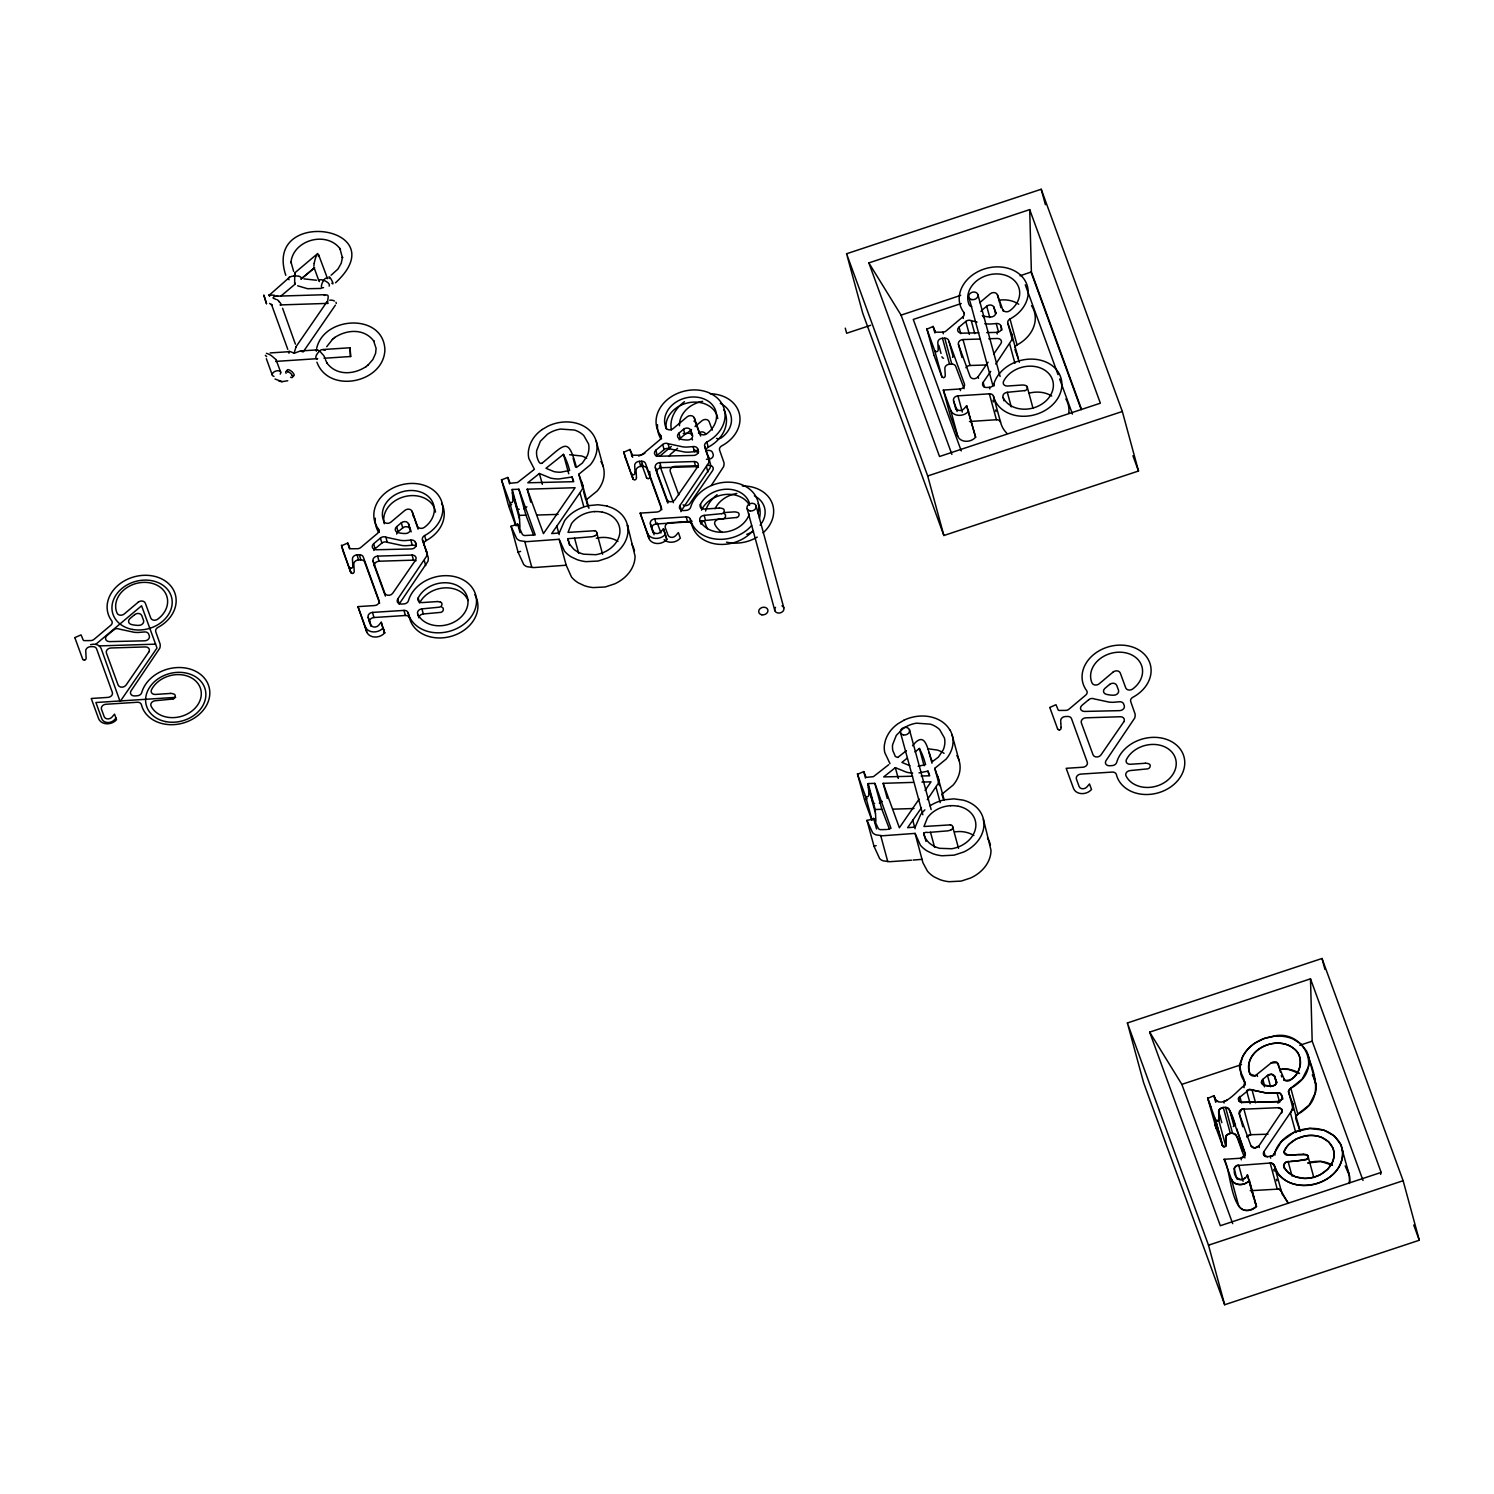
<?xml version="1.0" encoding="UTF-8"?>
<svg xmlns="http://www.w3.org/2000/svg" width="1494" height="1494" viewBox="0 0 1494 1494"><rect width="100%" height="100%" fill="white"/><g stroke="black" fill="none" stroke-linecap="round" stroke-linejoin="round"><path stroke-width="1.5" d="M313.871 266.156L314.151 263.579M318.577 255.007L318.465 256.445M295.289 274.112L294.71 272.879L294.673 284.009M1207.731 1098.407L1213.912 1095.662L1214.958 1098.09A34.549 27.732 -15.2 0 1 1215.668 1100.032C1224.408 1108.212 1238.377 1089.331 1243.68 1086.063C1247.602 1078.649 1235.613 1070.19 1240.86 1061.412C1245.044 1048.004 1258.004 1038.704 1271.599 1036.631C1299.985 1027.984 1322.302 1063.616 1298.809 1082.608A34.96 28.069 -15.2 0 1 1290.797 1088.211L1288.5 1091.442L1293.356 1109.893M1308.837 1058.518C1315.056 1074.205 1321.462 1096.185 1305.868 1108.548A34.96 28.069 -15.2 0 1 1297.838 1114.15L1295.541 1117.381M1349.568 1182.632L1349.343 1175.386L1340.809 1144.609L1334.31 1135.944L1324.132 1130.248L1309.64 1128.381L1294.308 1132.172L1281.366 1141.491L1273.019 1155.553L1267.584 1156.748L1263.849 1155.217L1263.943 1151.613L1292.403 1109.687L1292.87 1104.215L1288.668 1092.6A4.445 3.567 -15.2 0 1 1290.797 1088.211L1302.208 1079.06L1308.445 1066.735A34.96 28.069 -15.2 0 0 1306.372 1050.805L1300.957 1043.97L1293.132 1039.04A34.96 28.069 -15.2 0 0 1274.177 1036.294L1263.905 1038.61L1254.586 1043.316A34.96 28.069 -15.2 0 0 1242.392 1057.192L1240.076 1065.764L1240.879 1074.223A34.96 28.069 -15.2 0 0 1244.521 1081.525L1245.417 1084.775M295.177 283.132L295.009 284.14M1349.325 1183.491L1349.736 1180.223A34.96 28.069 -15.2 0 0 1347.849 1170.53L1346.654 1168.196M314.188 263.28L315.01 259.751A15.519 4.351 -82 0 1 316.112 256.445L317.027 254.466M294.243 352.789L296.073 346.72M1224.744 1146.794L1224.37 1146.869A1.942 1.569 -15.2 0 1 1223.549 1146.664L1222.858 1146.29A8.759 7.022 -15.2 0 0 1223.53 1146.682L1225.734 1146.029L1218.693 1120.089L1218.899 1110.21C1229.282 1100.256 1233.073 1118.315 1235.519 1125.43M1225.117 1146.57A1.867 1.494 -15.2 0 0 1225.752 1146.029L1225.939 1136.15C1236.322 1126.196 1240.113 1144.255 1242.56 1151.37M1380.568 1174.415L1381.166 1172.416L1310.499 978.831L1149.652 1032.13L1220.318 1225.715L1381.166 1172.416M316.691 348.233C324.067 315.72 383.51 312.974 384.892 349.764C383.921 382.95 328.68 394.36 316.933 362.164M1268.014 1134.189L1250.851 1134.712L1243.811 1108.772A4.445 3.567 -15.2 0 0 1239.273 1113.796L1250.945 1145.767L1254.586 1148.008L1258.9 1145.898L1282.3 1111.05L1281.815 1109.332L1278.248 1107.708L1241.738 1109.258L1239.273 1113.796L1242.803 1126.775M349.988 347.728L350.567 356.562L350.138 347.766L323.096 349.521L325.169 350.306M1270.684 1158.167L1270.236 1156.543A4.445 3.567 -15.2 0 0 1274.606 1153.387C1282.655 1126.289 1327.158 1118.091 1340.809 1144.609A34.96 28.069 -15.2 0 1 1342.695 1154.283C1341.761 1172.846 1322.657 1185.302 1305.289 1185.489C1296.325 1185.694 1286.988 1182.893 1280.526 1176.469C1275.017 1173.481 1276.828 1163.583 1270.161 1163.042L1236.696 1165.6L1234.249 1168.42L1236.696 1178.729M1264.615 1085.839L1262.841 1079.359A4.445 3.567 -15.2 0 0 1264.036 1085.204A26.313 21.121 -15.2 0 0 1271.749 1086.194A4.445 3.567 -15.2 0 0 1276.418 1081.152L1275.577 1084.569L1271.749 1086.194L1264.036 1085.204L1261.478 1082.72L1262.841 1079.359L1267.51 1075.437L1271.637 1074.261L1274.643 1076.427L1276.866 1082.776M326.7 346.701L332.788 339.026M512.535 501.947L512.573 501.872A4.631 3.716 -15.2 0 0 512.872 500.21L512.461 492.796M519.576 527.886L519.632 527.812A4.631 3.716 -15.2 0 0 519.912 526.131L519.52 518.96M875.521 821.999L875.559 821.924A4.631 3.716 -15.2 0 0 875.857 820.262L875.727 817.218M295.719 347.168L327.167 301.489M303.319 351.706L335.384 305.168M120.547 700.929L157.001 648.022L141.575 605.78L95.709 644.362M422.485 539.95L428.218 557.337A13.11 10.533 -15.2 0 1 427.863 561.445L399.159 604.062L397.777 598.945L426.481 556.347A13.11 10.533 -15.2 0 0 426.836 552.238L422.485 539.95A4.445 3.567 -15.2 0 1 424.632 535.562A34.96 28.069 -15.2 0 0 438.62 495.578A34.96 28.069 -15.2 0 0 391.503 488.762A34.96 28.069 -15.2 0 0 378.355 528.876A4.445 3.567 -15.2 0 1 377.496 533.395L360.764 547.495A4.445 3.567 -15.2 0 1 357.514 548.709L350.716 548.765A1.98 1.587 -15.2 0 1 350.082 548.391L349.503 547.364A34.549 27.732 -15.2 0 0 348.774 545.441L347.747 543.013L341.566 545.758M680.872 511.658A4.445 3.567 -15.2 0 1 681.395 510.537L679.994 505.439L708.698 462.823A13.11 10.533 -15.2 0 0 709.052 458.714L704.72 446.426A4.445 3.567 -15.2 0 1 706.867 442.037A34.96 28.069 -15.2 0 0 720.855 402.073A34.96 28.069 -15.2 0 0 673.719 395.256A34.96 28.069 -15.2 0 0 660.591 435.352A4.445 3.567 -15.2 0 1 659.732 439.89L642.98 453.971A4.445 3.567 -15.2 0 1 639.731 455.203L632.952 455.24A1.98 1.587 -15.2 0 1 632.317 454.886L631.738 453.859A34.549 27.732 -15.2 0 0 631.01 451.916L629.964 449.489L623.801 452.234M681.395 510.537L710.098 467.921A13.11 10.533 -15.2 0 0 710.453 463.831L706.102 451.524A4.445 3.567 -15.2 0 1 708.249 447.154A34.96 28.069 -15.2 0 0 723.824 409.729M711.312 485.438L723.6 466.651A13.11 10.533 -15.2 0 0 723.955 462.542L719.622 450.254A4.445 3.567 -15.2 0 1 721.77 445.866A34.96 28.069 -15.2 0 0 739.455 414.174A34.96 28.069 -15.2 0 0 710.173 393.744M978.551 378.299L978.103 376.675L988.076 362.202M993.753 353.966L1000.887 343.62A4.445 3.567 -15.2 0 0 997.45 338.484L988.785 338.746M984.471 387.245L983.145 382.389L990.727 371.39M995.77 364.05L1011.849 339.773A13.11 10.533 -15.2 0 0 1012.204 335.664L1007.871 323.376A4.445 3.567 -15.2 0 1 1010 318.988A34.96 28.069 -15.2 0 0 1024.006 279.023A34.96 28.069 -15.2 0 0 976.871 272.207A34.96 28.069 -15.2 0 0 963.742 312.302A4.445 3.567 -15.2 0 1 962.883 316.84L963.313 318.446M919.146 799.047L899.369 827.751L883.159 783.323L912.946 782.389M925.066 790.457L931.023 781.829L921.947 782.109M607.236 506.018L598.03 504.748L588.916 505.607A35.258 28.293 -15.2 0 0 576.908 510.033A34.642 27.807 -15.2 0 0 564.639 520.64L559.242 533.003L551.697 533.563L582.343 489.21A13.11 10.533 -15.2 0 0 582.697 485.12L581.838 482.338A64.821 52.047 -15.2 0 1 580.438 478.846M927.288 799.682L938.288 783.342A13.11 10.533 -15.2 0 0 938.643 779.233L937.784 776.45A64.821 52.047 -15.2 0 1 936.383 772.958L934.758 768.346L946.132 759.101A34.922 28.031 -15.2 0 0 949.792 729.651M921.462 807.843L907.624 827.676L915.168 827.116L920.584 814.753A34.642 27.807 -15.2 0 1 924.917 809.841M115.99 718.035L114.59 719.641A7.377 5.92 -15.2 0 1 107.475 722.517A7.377 5.92 -15.2 0 1 101.835 718.838L95.896 702.516L175.657 697.362M352.845 565.759L352.435 559.073A4.445 3.567 -15.2 0 1 357.122 554.853L359.4 554.778A4.445 3.567 -15.2 0 1 363.21 556.795L379.065 600.625A4.445 3.567 -15.2 0 1 374.695 605.537L357.944 606.62L366.684 631.831A10.346 8.31 -15.2 0 0 374.583 637.023A10.346 8.31 -15.2 0 0 384.593 632.97L381.25 622.251L378.58 625.37A4.445 3.567 -15.2 0 1 370.904 624.865L368.178 617.433A4.445 3.567 -15.2 0 1 372.529 612.409L403.996 610.392A4.445 3.567 -15.2 0 1 408.142 612.895A34.96 28.069 -15.2 0 0 460.806 626.341A34.96 28.069 -15.2 0 0 461.926 579.205A34.96 28.069 -15.2 0 0 408.441 600.719A4.445 3.567 -15.2 0 1 404.071 603.893L401.419 604.08A4.445 3.567 -15.2 0 1 397.777 598.945M357.944 606.62L365.283 626.733A10.346 8.31 -15.2 0 0 373.201 631.925A10.346 8.31 -15.2 0 0 383.192 627.872L383.267 627.779M635.081 472.235L634.67 465.549A4.445 3.567 -15.2 0 1 639.357 461.329L641.617 461.254A4.445 3.567 -15.2 0 1 645.445 463.271L661.3 507.12A4.445 3.567 -15.2 0 1 656.912 512.031L640.179 513.114L648.9 538.326A10.346 8.31 -15.2 0 0 656.818 543.499A10.346 8.31 -15.2 0 0 666.81 539.465L663.485 528.745L660.796 531.845A4.445 3.567 -15.2 0 1 653.139 531.36L650.413 523.908A4.445 3.567 -15.2 0 1 654.764 518.904L686.232 516.868A4.445 3.567 -15.2 0 1 690.377 519.389A34.96 28.069 -15.2 0 0 716.373 539.129A34.96 28.069 -15.2 0 0 751.613 525.533M665.428 534.348L665.502 534.273A10.346 8.31 -15.2 0 1 655.436 538.4A10.346 8.31 -15.2 0 1 647.518 533.209L640.179 513.114M666.81 539.465L663.485 528.745M935.057 351.09A4.986 3.996 -15.2 0 0 936.458 351.818L936.794 351.669A1.867 1.513 -15.2 0 0 937.896 350.866A4.631 3.716 -15.2 0 0 938.176 349.185L937.821 342.5A4.445 3.567 -15.2 0 1 942.49 338.279L944.768 338.204A4.445 3.567 -15.2 0 1 948.578 340.221L964.452 384.051A4.445 3.567 -15.2 0 1 960.063 388.982L943.33 390.065L950.371 415.986L957.71 436.099A10.346 8.31 -15.2 0 0 965.628 441.29A10.346 8.31 -15.2 0 0 975.619 437.238L966.637 405.696L963.947 408.796A4.445 3.567 -15.2 0 1 956.272 408.31L953.564 400.859A4.445 3.567 -15.2 0 1 957.915 395.854L989.364 393.818A4.445 3.567 -15.2 0 1 993.51 396.34A34.96 28.069 -15.2 0 0 1046.174 409.786A34.96 28.069 -15.2 0 0 1047.313 362.65A34.96 28.069 -15.2 0 0 993.809 384.163A4.445 3.567 -15.2 0 1 989.439 387.32L986.787 387.525A4.445 3.567 -15.2 0 1 983.145 382.389M968.579 411.298L968.654 411.223A10.346 8.31 -15.2 0 1 958.569 415.351A10.346 8.31 -15.2 0 1 950.67 410.159L943.33 390.065M975.619 437.238L966.637 405.696M1243.101 1181.287L1238.694 1165.077A4.445 3.567 -15.2 0 0 1234.343 1170.082C1233.148 1179.121 1243.811 1183.416 1247.415 1174.919L1256.491 1206.386C1230.496 1225.622 1231.654 1170.456 1224.128 1159.288L1240.86 1158.205L1245.286 1154.937L1236.696 1128.661M1249.357 1180.54A10.346 8.31 -15.2 0 1 1239.366 1184.574A10.346 8.31 -15.2 0 1 1231.467 1179.382C1234.567 1186.385 1245.006 1185.806 1249.432 1180.447L1256.417 1206.461A10.346 8.31 -15.2 0 1 1246.407 1210.514A10.346 8.31 -15.2 0 1 1238.507 1205.322L1231.467 1179.382L1224.128 1159.288M367.991 365.115L372.902 359.475L375.61 353.331L376.096 348.419L373.612 340.763L374.154 341.566C364.835 328.381 347.187 329.128 334.469 337.681M1217.498 1120.911L1217.405 1120.93A1.942 1.569 -15.2 0 1 1216.508 1120.724L1215.686 1120.276A8.759 7.022 -15.2 0 0 1216.489 1120.743L1218.693 1120.089A4.631 3.716 -15.2 0 0 1218.973 1118.427L1218.618 1111.723A4.445 3.567 -15.2 0 1 1223.287 1107.502L1230.328 1133.442A4.445 3.567 -15.2 0 0 1225.659 1137.662L1226.07 1144.348A4.631 3.716 -15.2 0 1 1225.79 1146.029M889.994 763.621L884.784 752.64A32.961 26.462 -15.2 0 1 884.504 744.348L885.288 740.875A39.479 31.691 -15.2 0 1 887.231 735.963L888.669 733.386A33.073 26.556 -15.2 0 1 898.099 723.656L903.777 720.332M533.153 470.274L534.385 469.209L528.857 458.527A32.961 26.462 -15.2 0 1 528.559 450.236L529.343 446.762A39.479 31.691 -15.2 0 1 531.285 441.85L532.723 439.255A33.073 26.556 -15.2 0 1 542.154 429.525M269.107 295.326L288.828 277.903M294.804 272.86L317.848 253.42M280.816 296.148L294.916 284.29M373.631 543.741L380.447 538.008A4.445 3.567 -15.2 0 1 385.882 537.205L400.84 540.417A31.262 25.099 -15.2 0 0 404.949 540.604L410.869 540.118A4.445 3.567 -15.2 0 1 415.388 542.266L416.004 543.909A4.445 3.567 -15.2 0 1 411.448 548.952L376.227 549.755A4.445 3.567 -15.2 0 1 373.631 543.741L375.031 548.84A4.445 3.567 -15.2 0 0 373.817 550.464M410.252 528.502A4.445 3.567 -15.2 0 1 405.584 533.526A26.313 21.121 -15.2 0 1 397.871 532.555A4.445 3.567 -15.2 0 1 396.676 526.691L401.344 522.788A4.445 3.567 -15.2 0 1 408.478 523.759L411.167 531.901M375.031 548.84L381.829 543.106A4.445 3.567 -15.2 0 1 387.282 542.322L402.222 545.534A31.262 25.099 -15.2 0 0 406.331 545.702L412.251 545.217A4.445 3.567 -15.2 0 1 416.154 546.374M396.676 534.068A4.445 3.567 -15.2 0 1 398.058 531.808L402.726 527.886A4.445 3.567 -15.2 0 1 409.879 528.857L408.478 523.759M655.866 450.217L662.682 444.502A4.445 3.567 -15.2 0 1 668.117 443.699L683.075 446.911A31.262 25.099 -15.2 0 0 687.184 447.079L693.104 446.594A4.445 3.567 -15.2 0 1 697.623 448.742L698.24 450.404A4.445 3.567 -15.2 0 1 693.683 455.427L658.462 456.249A4.445 3.567 -15.2 0 1 655.866 450.217L657.248 455.315A4.445 3.567 -15.2 0 0 656.314 456.436M678.911 433.185L683.561 429.264A4.445 3.567 -15.2 0 1 690.714 430.235L692.488 434.978A4.445 3.567 -15.2 0 1 687.819 440.02A26.313 21.121 -15.2 0 1 680.087 439.031A4.445 3.567 -15.2 0 1 678.911 433.185L680.293 438.284A4.445 3.567 -15.2 0 0 679.116 439.871M657.248 455.315L664.064 449.601A4.445 3.567 -15.2 0 1 669.499 448.798L684.457 452.01A31.262 25.099 -15.2 0 0 688.566 452.178L694.486 451.711A4.445 3.567 -15.2 0 1 698.389 452.85M680.293 438.284L684.962 434.362A4.445 3.567 -15.2 0 1 692.096 435.352L690.714 430.235M659.564 456.398L671.292 446.519M691.517 429.506L688.006 432.457A4.445 3.567 -15.2 0 1 683.244 433.503M695.027 426.556L702.031 420.673A4.445 3.567 -15.2 0 1 709.183 421.663L712.283 430.141M677.566 448.331L670.769 454.045A4.445 3.567 -15.2 0 0 669.349 456.473M962.883 316.84L946.132 330.921A4.445 3.567 -15.2 0 1 942.882 332.154L936.084 332.191A1.98 1.587 -15.2 0 1 935.449 331.817L934.87 330.79A34.549 27.732 -15.2 0 0 934.142 328.867L933.115 326.439L926.934 329.184M979.765 302.628L990.279 293.776A4.445 3.567 -15.2 0 1 997.432 294.785L1003.277 311.219M960.773 333.648L959.017 327.167L965.815 321.434A4.445 3.567 -15.2 0 1 971.268 320.65L977.057 322.125M996.068 313.553L993.865 307.185A4.445 3.567 -15.2 0 0 986.712 306.214L982.044 310.136A4.445 3.567 -15.2 0 0 980.96 311.499M1271.077 1063.018L1255.165 1075.811L1249.974 1073.981C1241.981 1050.469 1276.567 1034.184 1293.748 1048.508C1306.279 1056.333 1299.257 1082.496 1284.691 1080.237L1277.109 1062.57L1271.077 1063.018A4.445 3.567 -15.2 0 1 1278.229 1064.008L1280.433 1072.113M300.854 279.21L314.618 267.706L301.433 278.724A4.034 2.484 1.5 0 0 299.08 276.315M323.526 287.595C317.998 290.266 324.628 274.896 327.447 278.687M539.409 473.505L527.774 482.786L573.752 481.684L572.053 476.997L558.793 478.976A33.391 26.799 -15.2 0 1 550.632 478.099L539.409 473.505L542.341 484.317M563.462 454.344L545.982 468.276L553.975 471.618A27.844 22.354 -15.2 0 0 560.511 472.216L569.681 470.479L567.907 464.578A197.152 158.271 -15.2 0 0 565.871 459.293L563.462 454.344L568.747 473.785M912.629 773.052A33.391 26.799 -15.2 0 1 906.578 772.23L895.336 767.636L883.701 776.917L912.573 776.208M907.381 758.037L901.909 762.407L909.902 765.731M915.038 751.949L919.408 748.457L921.817 753.424A197.152 158.271 -15.2 0 1 923.834 758.709L925.608 764.611L918.082 766.273M532.779 470.591L517.503 482.525L510.78 483.216A2.017 1.625 -15.2 0 1 510.014 482.711L509.547 481.815A34.549 27.732 -15.2 0 0 508.838 479.873L507.792 477.464L501.536 479.854M888.706 764.704L873.448 776.637L866.707 777.328A2.017 1.625 -15.2 0 1 865.96 776.824L865.493 775.928A34.549 27.732 -15.2 0 0 864.765 774.004L863.737 771.576L857.556 774.322M906.428 750.623L898.137 757.178M332.34 339.362L334.843 337.401M365.937 366.74L368.42 364.779M912.554 745.767C926.56 727.97 927.662 753.163 932.405 761.585L938.344 757.178L943.256 749.82A28.479 22.858 -15.2 0 0 944.488 738.092L939.689 729.632A27.602 22.149 -15.2 0 0 930.482 724.179L916.457 723.171A25.771 20.692 -15.2 0 0 903.328 728.4L896.307 735.365L892.609 744.684A28.535 22.896 -15.2 0 0 892.833 750.586L895.354 756.506L897.726 757.495M526.859 506.821L523.796 508.782M542.21 463.065C565.516 444.017 567.925 436.061 576.46 467.454L582.399 463.047L587.31 455.707A28.479 22.858 -15.2 0 0 588.561 443.961L583.762 435.52A27.602 22.149 -15.2 0 0 574.555 430.048L560.511 429.058A25.771 20.692 -15.2 0 0 547.402 434.287L540.38 441.253L536.682 450.553A28.535 22.896 -15.2 0 0 536.888 456.454C537.504 458.527 539.147 465.064 541.93 463.271M882.244 801.382L879.331 803.025M1247.116 1136.374L1250.851 1134.712A4.445 3.567 -15.2 0 0 1246.687 1136.953M1295.634 1116.746A4.445 3.567 -15.2 0 1 1297.838 1114.15L1309.267 1105L1315.504 1092.674A34.96 28.069 -15.2 0 0 1313.413 1076.726L1312.33 1074.896M331.108 275.232L337.961 269.051L341.248 263.243L342.518 257.024L342.481 257.995L339.922 248.471L340.445 249.293C327.074 230.393 292.805 239.731 290.9 262.813L290.957 261.861L293.646 271.404M335.515 282.796C397.124 225.968 262.907 206.676 285.802 275.326M542.154 429.525L547.831 426.22A34.773 27.919 -15.2 0 1 593.753 435.576A34.922 28.031 -15.2 0 1 590.186 464.97L578.832 474.233L582.361 487.193M366.291 366.46C353.592 375.013 335.926 375.76 326.626 362.575L327.167 363.378L325.412 359.606M941.818 794.285L953.172 785.041A34.922 28.031 -15.2 0 0 956.851 755.591M294.505 353.163L300.35 350.959L302.852 351.818M595.21 535.655L595.452 535.524A2.689 2.166 -15.2 0 0 596.666 534.124L596.797 533.265A5.304 4.258 -15.2 0 0 596.722 532.611A2.988 2.39 -15.2 0 0 594.481 530.669M951.136 829.768L951.398 829.637A2.689 2.166 -15.2 0 0 952.593 828.236L952.724 827.396A5.304 4.258 -15.2 0 0 952.668 826.742A2.988 2.39 -15.2 0 0 950.408 824.8M329.166 286.12C331.5 282.254 317.4 276.745 319.324 281.6M287.744 380.746L282.049 381.661L275.008 379.009M846.575 253.756L1041.206 189.252L1122.33 411.485L1138.503 471.021L943.872 535.506L862.766 313.292L846.575 253.756L927.699 475.97L943.872 535.506M868.854 262.907L1029.702 209.608L1100.368 403.193L939.521 456.492L868.854 262.907L901.069 315.122L951.902 454.4M870.703 325.281L846.65 333.255L845.268 328.138M901.069 315.122L960.698 295.364M1020.029 275.792L1031.383 271.945L1029.702 209.608M961.221 303.543L913.264 319.436L961.258 450.908M644.866 453.317L638.685 456.062M508.67 506.13L511.602 504.468M511.041 526.28L516.625 538.475A10.234 8.217 -15.2 0 0 520.061 540.753L526.187 541.612A15.426 12.382 -15.2 0 0 527.606 541.594L559.148 539.278L564.452 551.081A34.437 27.658 -15.2 0 0 571.436 557.001L577.02 559.615A36.416 29.245 -15.2 0 0 586.115 561.651L598.198 561.034L607.703 557.897A34.736 27.882 -15.2 0 0 628.003 530.034L627.424 524.973L635.062 556.123A34.736 27.882 -15.2 0 1 614.762 583.837L605.257 586.974L593.155 587.59A36.416 29.245 -15.2 0 1 584.061 585.555L578.477 582.94A34.437 27.658 -15.2 0 1 571.492 577.02L566.189 565.218L534.647 567.515A15.426 12.382 -15.2 0 1 533.246 567.533L527.102 566.693A10.234 8.217 -15.2 0 1 523.666 564.415L518.082 552.201L511.041 526.28L517.671 524.077L522.433 534.497A5.098 4.09 -15.2 0 0 524.487 535.543L535.207 534.964L518.885 489.229L512.218 489.472L512.423 492.348M518.082 552.201L520.603 551.379M927.699 475.97L1122.33 411.485M864.54 799.981L867.136 798.711M911.545 860.189L890.592 861.646A15.426 12.382 -15.2 0 1 889.173 861.664L883.047 860.805A10.234 8.217 -15.2 0 1 879.611 858.527L874.027 846.332L866.968 820.393L873.934 818.955M874.027 846.332L876.119 845.623M1127.372 1022.979L1322.003 958.494L1403.127 1180.708L1419.3 1240.244L1224.669 1304.748L1143.564 1082.515L1127.372 1022.979L1208.497 1245.193L1224.669 1304.748M1149.652 1032.13L1181.847 1084.364L1241.495 1064.606M1299.761 1045.296L1312.18 1041.169L1310.499 978.831M1208.497 1245.193L1403.127 1180.708M1301.05 1160.446L1286.035 1162.108L1283.663 1165.115L1284.354 1168.439M323.04 349.54C314.898 350.063 326.943 355.908 324.105 358.261L350.698 356.506M943.741 377.627L943.648 377.646A4.986 3.996 -15.2 0 1 942.116 377.03L941.986 377.011A2.073 1.662 -15.2 0 1 941.762 376.507L941.724 376.507M921.126 776.002L929.698 775.797L927.979 771.109L918.997 772.884M327.97 303.45C326.42 300.033 331.313 292.992 324.254 295.42M1257.537 1102.105L1277.613 1101.62L1281.366 1099.939L1282.169 1096.577L1279.854 1093.141L1271.114 1093.253A31.262 25.099 -15.2 0 1 1267.005 1093.085L1249.264 1089.499L1238.507 1098.277L1239.161 1101.19L1241.178 1102.311L1255.333 1102.142M648.359 478.584L648.452 478.566A1.867 1.494 -15.2 0 0 649.591 477.8L649.647 477.744A4.631 3.716 -15.2 0 0 649.946 476.063L649.703 471.469M84.542 660.143L84.728 660.087A1.867 1.513 -15.2 0 0 85.812 659.284A4.631 3.716 -15.2 0 0 86.11 657.621L85.737 650.936A4.445 3.567 -15.2 0 1 90.424 646.715L92.684 646.641A4.445 3.567 -15.2 0 1 96.512 648.639L112.367 692.488A4.445 3.567 -15.2 0 1 107.979 697.399L91.246 698.482L98.585 718.595A10.346 8.31 -15.2 0 0 106.504 723.787A10.346 8.31 -15.2 0 0 116.495 719.734L114.552 714.113L111.863 717.232A4.445 3.567 -15.2 0 1 104.206 716.728L101.48 709.295A4.445 3.567 -15.2 0 1 105.831 704.272L137.299 702.255A4.445 3.567 -15.2 0 1 141.444 704.757A34.96 28.069 -15.2 0 0 194.108 718.203A34.96 28.069 -15.2 0 0 195.228 671.067A34.96 28.069 -15.2 0 0 141.725 692.581A4.445 3.567 -15.2 0 1 137.373 695.756L134.721 695.943A4.445 3.567 -15.2 0 1 131.061 690.807L159.765 648.209A13.11 10.533 -15.2 0 0 160.119 644.101L155.787 631.813A4.445 3.567 -15.2 0 1 157.934 627.424A34.96 28.069 -15.2 0 0 171.922 587.441A34.96 28.069 -15.2 0 0 124.786 580.624A34.96 28.069 -15.2 0 0 111.658 620.738A4.445 3.567 -15.2 0 1 110.799 625.258L94.047 639.357A4.445 3.567 -15.2 0 1 90.798 640.571L84.019 640.627A1.98 1.587 -15.2 0 1 83.384 640.254L82.805 639.227A34.549 27.732 -15.2 0 0 82.077 637.303L81.031 634.875L74.849 637.621M1024.847 390.588L1007.311 392.306A4.445 3.567 -15.2 0 0 1003.128 397.591L1004.005 400.822M721.714 513.656L704.16 515.355A4.445 3.567 -15.2 0 0 699.976 520.64L700.91 524.039M723.096 518.754L705.542 520.454A4.445 3.567 -15.2 0 0 701.209 523.591M736.617 517.484L719.062 519.184A4.445 3.567 -15.2 0 0 714.879 524.469A26.313 21.121 -15.2 0 0 722.33 532.424M172.781 699.024L155.227 700.742A4.445 3.567 -15.2 0 0 151.043 706.027A26.313 21.121 -15.2 0 0 190.653 711.966A26.313 21.121 -15.2 0 0 191.549 677.921A26.313 21.121 -15.2 0 0 151.473 689.78A4.445 3.567 -15.2 0 0 155.395 694.449L170.409 693.44M280.2 304.944L280.779 304.795A2.801 1.064 41.2 0 0 280.293 302.89L279.397 301.956M321.005 288.454L307.577 288.715L297.623 285.784M986.712 332.62L996.815 332.378A4.445 3.567 -15.2 0 0 1001.372 327.335L1000.756 325.692A4.445 3.567 -15.2 0 0 996.237 323.544L990.317 324.03A31.262 25.099 -15.2 0 1 986.208 323.862L984.826 323.694M706.438 450.628L708.007 450.422A4.445 3.567 -15.2 0 1 712.526 452.57L713.142 454.232A4.445 3.567 -15.2 0 1 708.567 459.256L706.419 459.312M1282.73 1099.248L1281.553 1094.934A4.445 3.567 -15.2 0 0 1277.034 1092.768L1265.605 1092.917L1252.047 1089.873A4.445 3.567 -15.2 0 0 1246.612 1090.676L1250.142 1103.636M1301.535 1160.39L1305.644 1159.83A2.932 2.353 -15.2 0 0 1306.354 1159.605A2.596 2.092 -15.2 0 0 1307.138 1159.101L1308.016 1157.626A5.304 4.258 -15.2 0 0 1308.109 1156.954L1306.634 1154.806A8.777 7.04 -15.2 0 0 1303.291 1154.19M1297.67 1160.782L1307.138 1159.101A2.839 2.278 -15.2 0 0 1307.68 1158.429A3.66 2.951 -15.2 0 0 1308.016 1157.626L1307.941 1155.926A2.727 2.185 -15.2 0 0 1306.876 1154.899L1297.651 1154.582M887.455 829.431L891.003 828.348L875.316 784.443L874.812 783.36L868.163 783.584L868.313 785.769M886.39 829.525L880.414 829.656A5.098 4.09 -15.2 0 1 878.379 828.61L875.017 821.495M351.146 568.28L351.426 568.224A1.867 1.513 -15.2 0 0 352.509 567.421A4.631 3.716 -15.2 0 0 352.808 565.759M352.547 573.379L352.808 573.341A1.867 1.513 -15.2 0 0 353.91 572.538A4.631 3.716 -15.2 0 0 354.19 570.857L353.835 564.172A4.445 3.567 -15.2 0 1 358.504 559.951L360.782 559.876A4.445 3.567 -15.2 0 1 364.592 561.893L379.644 603.24M1059.395 729.968L1059.676 729.912A1.867 1.513 -15.2 0 0 1060.759 729.109A4.631 3.716 -15.2 0 0 1061.057 727.447M574.163 538.195L591.811 536.719A8.777 7.04 -15.2 0 0 595.172 535.618M930.052 805.826A34.642 27.807 -15.2 0 1 932.835 804.145A35.258 28.293 -15.2 0 1 944.843 799.738L953.956 798.86L963.163 800.13A34.717 27.882 -15.2 0 1 983.388 819.086L990.989 850.235A34.736 27.882 -15.2 0 1 970.689 877.968L961.184 881.087L949.101 881.703A36.416 29.245 -15.2 0 1 940.006 879.667L934.422 877.053A34.437 27.658 -15.2 0 1 927.438 871.133L922.918 862.71L915.075 833.391L883.533 835.706A15.426 12.382 -15.2 0 1 882.132 835.725L875.988 834.866A10.234 8.217 -15.2 0 1 872.571 832.606L866.968 820.393M913.17 860.058L922.115 859.33M1296.475 1160.894L1294.084 1161.081M573.341 538.251L567.757 538.68L569.737 544.414L573.715 549.157A27.714 22.242 -15.2 0 0 583.631 554.199L595.826 554.704A26.705 21.439 -15.2 0 0 619.935 531.547A26.855 21.551 -15.2 0 0 604.622 512.685L602.306 512.068M928.857 832.419L947.738 830.851A8.777 7.04 -15.2 0 0 951.118 829.749M1292.889 1161.174L1290.499 1161.361M441.85 607.236L442.093 607.33A2.689 2.166 -15.2 0 1 443.232 608.562L443.326 609.403A5.304 4.258 -15.2 0 1 443.232 610.056A2.988 2.39 -15.2 0 1 440.879 612.353L423.325 613.978A4.445 3.567 -15.2 0 0 418.862 617.769L417.741 614.165A4.445 3.567 -15.2 0 1 421.924 608.88L439.479 607.162A2.988 2.39 -15.2 0 0 441.832 604.958A5.304 4.258 -15.2 0 0 441.944 604.286L441.85 603.464A2.689 2.166 -15.2 0 0 440.711 602.231L440.469 602.138M958.233 806.181L960.567 806.76A26.855 21.551 -15.2 0 1 975.862 825.678A26.705 21.439 -15.2 0 1 951.753 848.741L939.577 848.312A27.714 22.242 -15.2 0 1 929.66 843.27C926.523 840.898 919.594 830.851 928.017 832.475M1289.303 1161.454L1288.108 1161.529A4.445 3.567 -15.2 0 0 1283.925 1166.814C1296.493 1190.232 1341.238 1175.031 1332.909 1148.064C1323.889 1128.512 1290.741 1133.031 1284 1152.322L1288.258 1155.254L1303.272 1154.246M723.918 512.573L734.245 511.9A8.777 7.04 -15.2 0 1 737.569 512.479L737.849 512.554A2.689 2.166 -15.2 0 1 738.988 513.768L739.082 514.384A5.304 4.258 -15.2 0 1 738.97 515.262A2.988 2.39 -15.2 0 1 736.635 517.559M1296.699 1154.657L1288.258 1155.254A4.445 3.567 -15.2 0 1 1284.354 1150.567A26.313 21.121 -15.2 0 1 1289.061 1144.18L1296.362 1138.951L1305.14 1135.944A26.313 21.121 -15.2 0 1 1321.76 1137.42L1328.614 1141.808L1332.909 1148.064A26.313 21.121 -15.2 0 1 1332.536 1162.108L1327.886 1169.036L1320.771 1174.452A26.313 21.121 -15.2 0 1 1304.001 1178.411L1295.354 1176.693L1288.314 1172.529A26.313 21.121 -15.2 0 1 1283.925 1166.814M270.153 352.939L289.911 351.632A10.439 3.978 42.2 0 1 293.851 353.2M275.643 361.417L317.699 358.635M969.457 421.495L996.423 419.739A4.445 3.567 -15.2 0 1 1000.569 422.26A34.96 28.069 -15.2 0 0 1006.788 433.185M692.133 521.275L669.667 522.732A4.445 3.567 -15.2 0 0 665.316 527.737L668.023 535.188A4.445 3.567 -15.2 0 0 675.699 535.674L678.388 532.574L680.33 538.176A10.346 8.31 -15.2 0 1 664.102 539.633M653.158 532.742L651.795 529.007A4.445 3.567 -15.2 0 1 656.146 524.002L687.613 521.966A4.445 3.567 -15.2 0 1 691.759 524.487A34.96 28.069 -15.2 0 0 717.755 544.227A34.96 28.069 -15.2 0 0 752.995 530.631M369.504 622.344A4.445 3.567 -15.2 0 1 373.93 617.526L405.378 615.491A4.445 3.567 -15.2 0 1 409.524 618.012A34.96 28.069 -15.2 0 0 453.971 635.436A34.96 28.069 -15.2 0 0 474.831 594.705M1250.235 1190.718L1278.603 1189.075L1280.862 1190.457L1287.567 1202.409M316.597 280.256L303.954 278.874M301.302 350.885L316.915 349.913M569.644 454.736L581.596 455.987A27.602 22.149 -15.2 0 1 586.638 458.266M719.342 508.072L704.328 509.081A4.445 3.567 -15.2 0 1 700.406 504.393A26.313 21.121 -15.2 0 1 726.644 489.21A26.313 21.121 -15.2 0 1 749.577 503.609M437.107 601.578L422.092 602.586A4.445 3.567 -15.2 0 1 418.189 597.917A26.313 21.121 -15.2 0 1 458.247 586.059A26.313 21.121 -15.2 0 1 457.351 620.103A26.313 21.121 -15.2 0 1 417.741 614.165M1145.356 763.266L1130.323 764.274A4.445 3.567 -15.2 0 1 1126.42 759.606A26.313 21.121 -15.2 0 1 1166.497 747.747A26.313 21.121 -15.2 0 1 1165.581 781.792A26.313 21.121 -15.2 0 1 1125.99 775.853A4.445 3.567 -15.2 0 1 1130.174 770.568L1147.728 768.85A2.988 2.39 -15.2 0 0 1150.063 766.646A5.304 4.258 -15.2 0 0 1150.193 765.974L1150.1 765.152A2.689 2.166 -15.2 0 0 1148.961 763.92L1148.718 763.826A8.777 7.04 -15.2 0 0 1145.356 763.21M943.834 377.571A1.867 1.513 -15.2 0 0 944.936 376.787A4.631 3.716 -15.2 0 0 945.235 375.125L944.862 368.439A4.445 3.567 -15.2 0 1 949.549 364.219L951.809 364.125A4.445 3.567 -15.2 0 1 955.618 366.142L964.134 388.664M636.463 477.333L636.052 470.666A4.445 3.567 -15.2 0 1 640.739 466.427L643.018 466.352A4.445 3.567 -15.2 0 1 646.827 468.369L661.861 509.715M512.218 489.472L519.277 515.393L525.925 515.169L533.433 534.759M868.163 783.584L875.204 809.524L881.852 809.281L889.36 828.871M280.368 304.925L327.485 303.394M276.502 296.185L324.74 294.71M962.005 357.533L958.476 344.572A4.445 3.567 -15.2 0 1 963.014 339.549L980.176 339.026M965.89 367.729A4.445 3.567 -15.2 0 1 970.054 365.488L987.217 364.947M659.862 462.598L694.318 461.534A4.445 3.567 -15.2 0 1 697.735 466.688L674.971 499.724A4.445 3.567 -15.2 0 1 667.015 499.594L655.343 467.622A4.445 3.567 -15.2 0 1 659.862 462.598L661.244 467.715A4.445 3.567 -15.2 0 0 656.725 472.72L667.613 502.563M698.389 465.698L674.765 466.427A4.445 3.567 -15.2 0 0 670.227 471.45L678.799 494.906M707.036 465.437L709.22 465.362A4.445 3.567 -15.2 0 1 712.638 470.517L689.854 503.553A4.445 3.567 -15.2 0 1 683.019 504.879M661.244 467.715L695.7 466.632A4.445 3.567 -15.2 0 1 698.445 467.417M527.214 489.192L575.078 487.716L543.442 533.619L527.214 489.192L530.743 502.171M537.242 515.038L558.084 514.384M377.627 556.123L412.083 555.058A4.445 3.567 -15.2 0 1 415.5 560.194L392.735 593.249A4.445 3.567 -15.2 0 1 384.78 593.118L373.108 561.146A4.445 3.567 -15.2 0 1 377.627 556.123L379.028 561.221A4.445 3.567 -15.2 0 0 374.49 566.245L385.377 596.087M379.028 561.221L413.464 560.157A4.445 3.567 -15.2 0 1 416.023 560.792M99.22 645.912L155.581 644.157M893.188 809.15L914.029 808.515M978.831 332.826L961.594 333.181A4.445 3.567 -15.2 0 1 959.017 327.167M519.258 509.286L517.82 509.137A2.017 1.625 -15.2 0 1 517.055 508.651L512.442 492.572M1282.618 1098.202L1282.169 1096.577A4.445 3.567 -15.2 0 1 1277.613 1101.62L1242.392 1102.423A4.445 3.567 -15.2 0 1 1239.796 1096.391L1241.57 1102.889M927.681 748.718L937.541 750.1A27.602 22.149 -15.2 0 1 944.077 753.349M594.463 530.762L568.019 532.387L571.548 523.554A27.209 21.85 -15.2 0 1 577.674 517.54L579.653 516.214A25.977 20.841 -15.2 0 1 586.638 513.04A27.153 21.794 -15.2 0 1 594.78 511.546M950.389 824.875L923.946 826.518L927.494 817.685A27.209 21.85 -15.2 0 1 933.601 811.653L935.58 810.346A25.977 20.841 -15.2 0 1 942.565 807.152A27.153 21.794 -15.2 0 1 950.707 805.658M1281.983 1069.181L1288.855 1069.405L1298.94 1073.346M1218.32 1101.564L1216.023 1100.779L1213.912 1095.662L1215.668 1102.161M874.644 803.398L873.747 803.268A2.017 1.625 -15.2 0 1 873 802.764L867.846 784.574M697.959 450.74L693.683 450.086M269.648 303.413L271.983 305.149L271.441 304.328L287.782 349.353M279.023 381.213L282.049 381.661M943.536 358.224L943.144 358.13A1.98 1.587 -15.2 0 1 942.509 357.757L941.911 356.73M266.436 353.312L268.378 354.022A12.606 4.818 41 0 1 271.366 355.647L275.755 359.344M273.178 298.146L276.11 299.416M724.086 513.731L724.329 513.824A2.689 2.166 -15.2 0 1 725.468 515.057L725.561 515.878A5.304 4.258 -15.2 0 1 725.468 516.551A2.988 2.39 -15.2 0 1 723.115 518.829M934.927 351.071L935.02 351.127A2.073 1.662 -15.2 0 1 934.702 350.567L934.684 350.567M1057.901 729.389L1057.808 729.333A2.073 1.662 -15.2 0 1 1057.584 728.829L1057.565 728.829M646.697 477.949L646.79 478.005A4.986 3.996 -15.2 0 0 648.135 478.678M631.57 473.617A2.073 1.662 -15.2 0 0 631.738 474.158L631.887 474.177A4.986 3.996 -15.2 0 0 633.325 474.868L633.661 474.718A1.867 1.513 -15.2 0 0 634.745 473.915A4.631 3.716 -15.2 0 0 635.043 472.235M632.933 478.734L632.914 478.678A2.073 1.662 -15.2 0 0 633.12 479.257L633.269 479.294A4.986 3.996 -15.2 0 0 634.707 479.985L635.043 479.817A1.867 1.513 -15.2 0 0 636.127 479.014A4.631 3.716 -15.2 0 0 636.425 477.352M865.287 795.648L865.306 795.704A2.073 1.662 -15.2 0 0 865.493 796.227L865.642 796.265A4.986 3.996 -15.2 0 0 866.987 796.937L867.323 796.825A1.867 1.494 -15.2 0 0 868.444 796.059L868.518 795.985A4.631 3.716 -15.2 0 0 868.798 794.322L868.686 791.278M349.297 567.085L349.316 567.141A2.073 1.662 -15.2 0 0 349.503 567.664L349.652 567.701A4.986 3.996 -15.2 0 0 351.09 568.392M350.698 572.258L350.679 572.202A2.073 1.662 -15.2 0 0 350.885 572.781L351.034 572.8A4.986 3.996 -15.2 0 0 352.472 573.491M266.642 356.636L265.372 355.311M1215.649 1120.239L1222.783 1146.234L1215.406 1119.548L1207.563 1097.773L1216.321 1128.661M1288.351 1202.987L1282.057 1193.781L1274.307 1165.563A4.445 3.567 -15.2 0 0 1270.161 1163.042L1277.202 1188.981A4.445 3.567 -15.2 0 1 1281.366 1191.502M331.817 283.206C336.038 287.016 327.391 271.74 329.278 278.556M276.073 359.793L280.704 372.211M268.957 294.617L269.555 296.129M1345.16 1165.936L1349.343 1175.386M873.99 819.086L874.662 820.654M632.167 456.473L631.364 454.606M349.465 548.914L347.747 543.013M1014.912 349.316L1019.244 361.604A13.11 10.533 -15.2 0 1 1019.319 362.295M282.609 308.287L295.382 344.143M1214.939 1118.24L1215.537 1120.014M941.668 376.245L934.105 355.535M1221.98 1144.18L1222.447 1145.468L1214.902 1124.777M1057.491 728.568L1049.927 707.857M646.379 477.184L641.654 464.26M82.544 658.742L74.98 638.05M1132.938 455.782L1138.503 471.021M1413.735 1225.005L1419.3 1240.244M1031.383 271.945L1081.432 409.039M1312.18 1041.169L1363.014 1180.447M1031.028 272.151L1081.226 409.673M1025.257 284.794L1058.051 374.62M1059.657 378.99L1072.449 414.062M1295.709 1118.539L1300.041 1130.827A13.035 10.458 -15.2 0 1 1300.116 1131.518M1274.307 1165.563C1285.438 1200.578 1347.252 1185.302 1342.303 1149.446M958.476 344.572L970.148 376.544A4.445 3.567 -15.2 0 0 978.103 376.675M1254.474 1200.859L1256.491 1206.386M1207.862 1098.837L1211.167 1107.894M927.064 329.614L934.609 350.306L941.986 377.011M1181.847 1084.364L1232.699 1223.642M857.687 774.751L865.231 795.443M864.727 800.672L871.805 820.094M699.696 432.662A4.445 3.567 -15.2 0 0 706.606 433.858A26.313 21.121 -15.2 0 0 712.657 405.191A26.313 21.121 -15.2 0 0 679.378 400.224A26.313 21.121 -15.2 0 0 666.025 427.807A4.445 3.567 -15.2 0 0 673.122 428.629L687.128 416.845A4.445 3.567 -15.2 0 1 694.28 417.834L700.63 436.061M699.547 433.521L695.681 422.933A4.445 3.567 -15.2 0 0 693.907 421.103M657.285 522.975L660.946 533.022M623.913 452.663L632.858 478.472L625.314 457.762M501.741 480.62L509.379 501.592A2.073 1.662 -15.2 0 0 509.566 502.115L516.084 525.869M515.393 524.674L508.8 506.559M327.373 278.164L318.577 254.652M412.064 511.359L417.461 526.168A4.445 3.567 -15.2 0 0 424.371 527.363A26.313 21.121 -15.2 0 0 430.421 498.697A26.313 21.121 -15.2 0 0 397.143 493.748A26.313 21.121 -15.2 0 0 383.809 521.313A4.445 3.567 -15.2 0 0 390.886 522.153L404.911 510.35A4.445 3.567 -15.2 0 1 412.064 511.359L418.077 529.156M314.02 267.445L318.876 280.76M383.323 629.198L384.668 632.896M370.923 626.247L368.178 617.433M341.696 546.188L350.623 571.978L343.078 551.286M266.343 358.691L272.281 375.013M1244.353 1157.308L1236.416 1135.384A4.445 3.567 -15.2 0 0 1232.606 1133.367L1225.566 1107.428A4.445 3.567 -15.2 0 1 1229.375 1109.444L1245.249 1153.293A4.445 3.567 -15.2 0 1 1240.86 1158.205L1241.29 1159.83M578.832 474.233L580.438 478.846M1243.736 1154.601L1244.932 1157.906M942.004 794.789L942.714 796.862M943.237 798.394L942.882 797.366M673.439 502.694L660.329 467.099A4.445 3.567 -15.2 0 0 659.47 465.997M586.432 501.704L587.478 504.785A64.821 52.047 -15.2 0 0 588.449 507.288M1313.413 1076.726L1315.878 1084.439M119.894 700.966L101.106 648.34A8.871 7.115 -15.2 0 0 90.536 644.68M1322.003 958.494L1324.991 969.513M1307.978 1054.615L1315.019 1080.554M1290.797 1088.211L1297.838 1114.15M1307.941 1155.926L1313.824 1177.552M1284.074 1080.461L1283.626 1078.836A4.445 3.567 -15.2 0 0 1290.536 1080.031A26.313 21.121 -15.2 0 0 1296.587 1051.365A26.313 21.121 -15.2 0 0 1263.308 1046.398A26.313 21.121 -15.2 0 0 1249.974 1073.981A4.445 3.567 -15.2 0 0 1257.052 1074.802L1257.5 1076.427M1041.206 189.252L1045.408 204.697M1281.31 1075.363L1281.74 1076.987M1295.746 1132.583L1290.461 1113.123L1292.964 1107.633A13.035 10.458 -15.2 0 0 1293.001 1104.906L1292.142 1102.124L1300.041 1130.827M1274.587 1075.979L1275.764 1080.311M1276.418 1082.907L1274.643 1076.427A4.445 3.567 -15.2 0 0 1267.51 1075.437L1270.591 1086.792M1277.034 1092.768L1279.686 1102.497M1277.613 1101.62L1278.042 1103.226M1288.108 1161.529L1292.067 1176.114M1264.036 1085.204L1264.466 1086.829M1274.606 1153.387L1275.036 1155.011M1252.047 1089.873L1255.576 1102.833M1273.766 1169.522L1274.195 1171.147M1276.399 1179.252L1276.847 1180.858M1265.269 1156.468L1263.943 1151.613A4.445 3.567 -15.2 0 0 1267.584 1156.748M1244.11 1087.688L1243.68 1086.063A4.445 3.567 -15.2 0 0 1244.521 1081.525M1259.33 1147.523L1258.9 1145.898A4.445 3.567 -15.2 0 1 1250.945 1145.767M1247.415 1174.919L1253.877 1198.692M1229.861 1110.957L1233.969 1126.084A4.445 3.567 -15.2 0 1 1233.278 1126.569M1224.109 1103.002L1223.679 1101.377A4.445 3.567 -15.2 0 0 1226.929 1100.144M1010 318.988L1017.059 344.927A4.445 3.567 -15.2 0 0 1014.949 347.206M1003.128 397.591A26.313 21.121 -15.2 0 0 1042.719 403.529A26.313 21.121 -15.2 0 0 1043.634 369.485A26.313 21.121 -15.2 0 0 1003.557 381.343A4.445 3.567 -15.2 0 0 1007.46 386.031L1022.475 385.004A8.777 7.04 -15.2 0 1 1025.818 385.601L1026.079 385.657A2.689 2.166 -15.2 0 1 1027.218 386.89L1033.026 408.31M1011.345 332.882L1018.385 358.821M1007.871 323.376L1012.559 340.669M997.432 294.785L999.635 302.89M1000.065 304.515L1000.961 307.745M1237.499 1179.158L1237.069 1177.533A4.445 3.567 -15.2 0 0 1244.745 1178.019M1215.668 1100.032L1216.097 1101.638M1219.627 1114.617L1221.831 1122.722M1009.664 343.9L1014.949 363.341M1000.756 325.692L1001.932 330.025M993.79 306.756L995.62 313.665M996.237 323.544L998.44 331.649M996.815 332.378L997.264 334.002M986.712 306.214L989.794 317.55M1007.311 392.306L1011.27 406.891M977.823 294.355L1000.121 376.469M982.324 315.626A4.445 3.567 -15.2 0 0 983.239 315.981L983.668 317.606M993.809 384.163L994.257 385.769M968.896 297.325L993.024 386.087M993.51 396.34L1000.569 422.26M989.439 387.32L989.887 388.944M992.968 400.28L993.417 401.905M995.62 410.01L996.05 411.634M971.268 320.65L974.779 333.61M989.364 393.818L996.423 419.739M963.742 312.302L964.172 313.927M965.815 321.434L969.345 334.413M963.014 339.549L970.054 365.488M949.063 341.715L953.172 356.861A4.445 3.567 -15.2 0 1 952.481 357.346M960.063 388.982L960.493 390.588M942.882 332.154L943.312 333.76M944.768 338.204L951.809 364.125M942.49 338.279L949.549 364.219M957.915 395.854L962.304 412.064M956.272 408.31L957.15 411.541M934.87 330.79L935.319 332.415M938.83 345.394L941.033 353.48M953.564 400.859L955.899 409.505M933.115 326.439L934.87 332.919M950.67 410.159L957.71 436.099M926.784 328.549L933.974 355.124M952.033 734.637L959.092 760.577M952.668 826.742L958.532 848.349M937.784 776.45L944.245 800.224M934.758 768.346L939.465 785.639M929.063 752.416L931.995 763.229M936.103 787.469L940.212 802.595M927.979 771.109L929.156 775.423M919.408 748.457L924.095 765.75M909.435 729.688L931.135 809.58M930.519 832.289L934.628 847.415M900.508 732.658L922.825 814.753M923.684 832.793L926.037 841.439M912.722 820.113L915.075 828.759M895.336 767.636L898.267 778.43M883.159 783.323L887.268 798.45M874.812 783.36L881.852 809.281M868.425 787.375L875.465 813.315M863.737 771.576L865.493 778.057M880.732 835.688L887.772 861.627M873.616 818.189L876.548 829.002M865.549 796.209L872.01 819.982M857.388 773.668L864.447 799.607M756.039 505.663L783.79 607.741M747.131 508.614L774.863 610.691M706.867 442.037L708.249 447.154M708.193 455.931L709.575 461.048M704.72 446.426L705.654 449.825M694.28 417.834L695.214 421.233M706.513 466.95L707.913 472.048M697.623 448.742L698.538 452.159M693.104 446.594L694.486 451.711M694.318 461.534L695.7 466.632M683.561 429.264L684.962 434.362M704.16 515.355L705.542 520.454M700.406 504.393L701.807 509.491A4.445 3.567 -15.2 0 0 701.545 510.126M690.377 519.389L691.759 524.487M668.117 443.699L669.499 448.798M686.232 516.868L687.613 521.966M660.591 435.352L661.525 438.75M662.682 444.502L664.064 449.601M667.015 499.594L667.93 503.011M655.343 467.622L656.258 471.021M641.617 461.254L643.018 466.352M639.357 461.329L640.739 466.427M654.764 518.904L656.146 524.002M653.139 531.36L654.055 534.759M631.738 453.859L632.653 457.257M629.964 449.489L630.898 452.887M650.413 523.908L651.795 529.007M631.794 474.121L633.176 479.238M647.518 533.209L648.9 538.326M623.652 451.674L625.183 457.332M596.106 440.525L603.146 466.464M596.722 532.611L602.605 554.218M581.838 482.338L588.897 508.277M583.538 491.507L585.872 500.154L597.245 490.928A34.922 28.031 -15.2 0 0 600.905 461.459M573.117 458.303L575.47 466.95M580.158 493.356L583.687 506.317M572.053 476.997L573.229 481.311M574.574 538.157L578.682 553.284M567.757 538.68L569.513 545.161M556.795 525.981L559.148 534.628M559.148 539.278L566.189 565.218M518.885 489.229L525.925 515.169M512.479 493.263L519.538 519.184M507.792 477.464L509.566 483.944M524.786 541.575L531.845 567.515M517.671 524.077L520.024 532.723M501.461 479.555L508.502 505.495M424.632 535.562L426.014 540.66A4.445 3.567 -15.2 0 0 423.885 545.049M425.958 549.456L427.359 554.554M424.296 560.474L425.678 565.572M415.388 542.266L416.322 545.665M410.869 540.118L412.251 545.217M412.083 555.058L413.464 560.157M401.344 522.788L402.726 527.886M421.924 608.88L423.325 613.978M418.189 597.917L419.571 603.016A26.313 21.121 -15.2 0 1 444.689 587.87A26.313 21.121 -15.2 0 1 468.126 600.513M396.676 526.691L398.058 531.808M408.142 612.895L409.524 618.012M385.882 537.205L387.282 542.322M403.996 610.392L405.378 615.491M378.355 528.876L379.289 532.275M380.447 538.008L381.829 543.106M373.108 561.146L374.49 566.245M383.192 627.872L384.593 632.97M381.25 622.251L382.651 627.368M359.4 554.778L360.782 559.876M357.122 554.853L358.504 559.951M372.529 612.409L373.93 617.526M349.559 567.645L350.941 572.744M365.283 626.733L366.684 631.831M341.416 545.198L342.873 550.52M1049.796 707.446L1055.978 704.701L1057.024 707.129A34.549 27.732 -15.2 0 1 1057.752 709.052L1058.331 710.08A1.98 1.587 -15.2 0 0 1058.966 710.453L1065.745 710.397A4.445 3.567 -15.2 0 0 1068.994 709.183L1085.746 695.083A4.445 3.567 -15.2 0 0 1086.605 690.564A34.96 28.069 -15.2 0 1 1099.733 650.45A34.96 28.069 -15.2 0 1 1146.869 657.267A34.96 28.069 -15.2 0 1 1132.882 697.25A4.445 3.567 -15.2 0 0 1130.734 701.638L1135.066 713.927A13.11 10.533 -15.2 0 1 1134.712 718.035L1106.008 760.633A4.445 3.567 -15.2 0 0 1109.65 765.768L1112.32 765.582A4.445 3.567 -15.2 0 0 1116.672 762.407A34.96 28.069 -15.2 0 1 1170.176 740.893A34.96 28.069 -15.2 0 1 1169.055 788.029A34.96 28.069 -15.2 0 1 1116.391 774.583A4.445 3.567 -15.2 0 0 1112.246 772.081L1080.778 774.097A4.445 3.567 -15.2 0 0 1076.427 779.121L1079.135 786.554A4.445 3.567 -15.2 0 0 1086.81 787.058L1089.499 783.939L1091.516 789.467A10.346 8.31 -15.2 0 1 1081.451 793.613A10.346 8.31 -15.2 0 1 1073.532 788.421L1066.193 768.308L1082.926 767.225A4.445 3.567 -15.2 0 0 1087.315 762.313L1071.441 718.465A4.445 3.567 -15.2 0 0 1067.631 716.448L1065.371 716.541A4.445 3.567 -15.2 0 0 1060.684 720.762L1060.833 722.853M1027.218 386.89L1027.312 387.73A5.304 4.258 -15.2 0 1 1027.218 388.384A2.988 2.39 -15.2 0 1 1024.865 390.681M915.075 833.391L920.397 845.193A34.437 27.658 -15.2 0 0 927.382 851.113L932.947 853.728A36.416 29.245 -15.2 0 0 942.06 855.763L954.143 855.147L963.649 852.028A34.736 27.882 -15.2 0 0 983.93 824.296L983.369 819.086M646.435 477.408L646.435 477.464A2.073 1.662 -15.2 0 0 646.641 477.987M82.6 658.947L82.618 659.003A2.073 1.662 -15.2 0 0 82.805 659.526A4.986 3.996 -15.2 0 0 84.392 660.255M875.204 809.524L875.353 811.69M519.277 515.393L519.464 518.269M875.447 813.091L875.671 816.34M868.63 790.419L868.387 786.927M1060.871 723.675L1061.095 727.447M758.242 503.534A34.96 28.069 -15.2 0 1 759.512 518.119M758.13 513.021A34.96 28.069 -15.2 0 0 731.556 482.301A34.96 28.069 -15.2 0 0 690.658 507.213A4.445 3.567 -15.2 0 1 686.306 510.369L683.654 510.574A4.445 3.567 -15.2 0 1 679.994 505.439M660.852 438.788A34.96 28.069 -15.2 0 1 657.528 424.688M666.212 428.853A26.313 21.121 -15.2 0 1 688.585 402.708A26.313 21.121 -15.2 0 1 717.755 418.581M749.297 514.123A26.313 21.121 -15.2 0 1 725.505 531.976A26.313 21.121 -15.2 0 1 699.976 520.64M701.807 509.491A26.313 21.121 -15.2 0 1 725.785 494.439A26.313 21.121 -15.2 0 1 749.577 505.308M719.342 508.016A8.777 7.04 -15.2 0 1 722.666 508.651L722.947 508.726A2.689 2.166 -15.2 0 1 724.086 509.94L724.179 510.78A5.304 4.258 -15.2 0 1 724.086 511.434A2.988 2.39 -15.2 0 1 721.733 513.731M286.101 373.313A4.445 1.699 40.8 0 1 287.726 371.483A4.445 1.699 40.8 0 1 292.488 375.722A4.445 1.699 40.8 0 1 290.564 377.272M287.67 372.006A4.445 1.699 40.8 0 1 288.902 369.802A4.445 1.699 40.8 0 1 293.832 374.023A4.445 1.699 40.8 0 1 291.946 375.666M274.018 376.395A4.445 2.633 -20.1 0 1 272.954 372.884A4.445 2.633 -20.1 0 1 278.743 370.773A4.445 2.633 -20.1 0 1 280.2 374.135M327.354 303.338A4.669 2.614 9 0 1 327.037 302.124M329.726 300.201A4.669 2.614 9 0 1 334.395 300.985M335.926 302.274A4.669 2.614 9 0 1 336.262 303.487M269.35 295.607A9.412 9.076 -12.7 0 1 274.709 295.382M274.56 296.41A9.543 5.659 -23.6 0 1 277.959 296.223M273.271 297.68A4.818 1.587 -73.6 0 1 274.597 296.204M277.081 299.696A9.524 4.538 41.8 0 1 278.65 300.873M278.668 301.284A6.63 2.614 41.1 0 1 279.397 301.937M288.996 353.219A4.071 1.531 41.7 0 1 289.631 351.258M316.541 354.862A7.395 4.407 -54.6 0 1 319.511 351.333M319.436 351.165A7.451 1.961 48.7 0 0 316.747 349.615A4.052 1.251 51.4 0 0 316.354 351.221M317.326 358.915A4.052 2.11 -54.3 0 1 316.523 354.993M289.052 279.733A4.034 2.278 7.5 0 1 289.649 276.969M289.799 277.062A5.976 3.268 4.2 0 1 290.695 276.689A7.918 4.165 2.8 0 1 293.888 276.054M293.851 275.979A8.348 4.445 0.9 0 1 298.875 276.334M170.409 693.384A8.777 7.04 -15.2 0 1 173.734 694.038L174.014 694.094A2.689 2.166 -15.2 0 1 175.153 695.326L175.246 696.148A5.304 4.258 -15.2 0 1 175.153 696.82A2.988 2.39 -15.2 0 1 172.8 699.117M441.589 503.235A34.96 28.069 -15.2 0 1 426.014 540.66M378.617 532.294A34.96 28.069 -15.2 0 1 375.293 518.213M437.107 601.522A8.777 7.04 -15.2 0 1 440.45 602.175M413.147 515.86A4.445 3.567 -15.2 0 1 413.446 516.457M384.275 523.778A26.313 21.121 -15.2 0 1 405.49 496.4A26.313 21.121 -15.2 0 1 435.52 512.087M943.797 799.906A64.821 52.047 -15.2 0 1 943.424 798.898M987.534 838.041A34.717 27.882 -15.2 0 1 990.429 845.025M875.484 821.999A1.867 1.494 -15.2 0 1 874.756 822.596M903.739 720.295A34.773 27.919 -15.2 0 1 949.68 729.707M955.114 831.859A27.153 21.794 -15.2 0 1 957.747 831.598A25.977 20.86 -15.2 0 1 965.273 832.121L967.608 832.7A26.855 21.551 -15.2 0 1 973.883 835.519M950.445 805.714A25.977 20.841 -15.2 0 1 957.971 806.237M781.96 605.836A4.706 3.772 -15.2 0 1 783.136 611.046A4.706 3.772 -15.2 0 1 776.675 612.596A4.706 3.772 -15.2 0 1 775.498 607.386M631.607 543.909A34.717 27.882 -15.2 0 1 634.502 550.894M607.199 506.223A34.736 27.882 -15.2 0 1 628.003 530.034M512.517 501.947A1.867 1.494 -15.2 0 1 511.378 502.694L511.097 502.731A4.986 3.996 -15.2 0 1 509.753 502.115M596.349 538.251A27.153 21.794 -15.2 0 1 601.821 537.466A25.977 20.86 -15.2 0 1 609.347 537.989L611.681 538.568A26.855 21.551 -15.2 0 1 617.956 541.407M594.519 511.602A25.977 20.841 -15.2 0 1 602.026 512.125M701.116 520.696A4.445 3.567 -15.2 0 1 705.28 523.217A34.96 28.069 -15.2 0 0 707.484 528.801M671.385 429.992A34.96 28.069 -15.2 0 1 684.476 401.699M742.294 485.98A34.96 28.069 -15.2 0 1 771.726 502.152A34.96 28.069 -15.2 0 1 763.079 532.835M757.253 537.093A34.96 28.069 -15.2 0 1 726.476 542.154M705.56 511.041A34.96 28.069 -15.2 0 1 717.083 494.738M720.332 403.399A26.313 21.121 -15.2 0 1 721.509 437.686A4.445 3.567 -15.2 0 1 716.56 438.396M679.509 425.753A26.313 21.121 -15.2 0 1 702.61 401.326M754.395 495.84A26.313 21.121 -15.2 0 1 760.147 525.216M753.462 531.08A26.313 21.121 -15.2 0 1 746.757 534.31M736.859 493.468A26.313 21.121 -15.2 0 0 715.309 508.221A4.445 3.567 -15.2 0 0 715.084 508.744M698.464 433.092A4.445 3.567 -15.2 0 1 705.616 434.063M692.376 439.983A4.445 3.567 -15.2 0 1 692.432 439.199M1059.339 730.08A4.986 3.996 -15.2 0 1 1057.939 729.352M1065.857 398.954A34.96 28.069 -15.2 0 1 1068.77 413.408M1031.532 305.672A34.96 28.069 -15.2 0 1 1017.059 344.927M995.62 311.929A4.445 3.567 -15.2 0 1 990.952 316.971A26.313 21.121 -15.2 0 1 983.239 315.981M999.393 300.145A26.313 21.121 -15.2 0 1 1018.721 304.253M1002.847 309.594A4.445 3.567 -15.2 0 0 1009.757 310.789A26.313 21.121 -15.2 0 0 1015.808 282.142A26.313 21.121 -15.2 0 0 982.51 277.174A26.313 21.121 -15.2 0 0 969.176 304.757A4.445 3.567 -15.2 0 0 971.735 306.681M1029.142 393.165A26.313 21.121 -15.2 0 1 1051.683 396.022M1218.693 1120.089A1.867 1.494 -15.2 0 1 1218.077 1120.649M1278.248 1107.708A4.445 3.567 -15.2 0 1 1281.665 1112.862M1280.19 1069.368A26.313 21.121 -15.2 0 1 1299.519 1073.495M148.802 652.056L126.038 685.111A4.445 3.567 -15.2 0 1 118.082 684.98L106.41 653.009A4.445 3.567 -15.2 0 1 110.929 647.985L145.385 646.921A4.445 3.567 -15.2 0 1 148.802 652.056M1123.749 721.882L1100.966 754.937A4.445 3.567 -15.2 0 1 1093.029 754.806L1081.339 722.835A4.445 3.567 -15.2 0 1 1085.877 717.811L1120.332 716.746A4.445 3.567 -15.2 0 1 1123.749 721.882M138.195 602.213L124.189 614.015A4.445 3.567 -15.2 0 1 117.092 613.175A26.313 21.121 -15.2 0 1 130.445 585.611A26.313 21.121 -15.2 0 1 163.724 590.56A26.313 21.121 -15.2 0 1 157.673 619.226A4.445 3.567 -15.2 0 1 150.763 618.03L145.348 603.221A4.445 3.567 -15.2 0 0 138.195 602.213M113.749 629.87L106.933 635.604A4.445 3.567 -15.2 0 0 109.529 641.617L144.75 640.814A4.445 3.567 -15.2 0 0 149.307 635.772L148.69 634.128A4.445 3.567 -15.2 0 0 144.171 631.981L138.251 632.466A31.262 25.099 -15.2 0 1 134.124 632.279L119.184 629.067A4.445 3.567 -15.2 0 0 113.749 629.87M134.628 614.65L129.978 618.553A4.445 3.567 -15.2 0 0 131.155 624.417A26.313 21.121 -15.2 0 0 138.886 625.388A4.445 3.567 -15.2 0 0 143.555 620.365L141.781 615.621A4.445 3.567 -15.2 0 0 134.628 614.65M1113.142 672.039L1099.136 683.841A4.445 3.567 -15.2 0 1 1092.039 683.001A26.313 21.121 -15.2 0 1 1105.392 655.436A26.313 21.121 -15.2 0 1 1138.671 660.385A26.313 21.121 -15.2 0 1 1132.62 689.051A4.445 3.567 -15.2 0 1 1125.71 687.856L1120.295 673.047A4.445 3.567 -15.2 0 0 1113.142 672.039M1088.696 699.696L1081.88 705.429A4.445 3.567 -15.2 0 0 1084.476 711.443L1119.678 710.64A4.445 3.567 -15.2 0 0 1124.254 705.598L1123.637 703.954A4.445 3.567 -15.2 0 0 1119.118 701.807L1113.198 702.292A31.262 25.099 -15.2 0 1 1109.071 702.105L1094.131 698.893A4.445 3.567 -15.2 0 0 1088.696 699.696M1109.575 684.457L1104.925 688.379A4.445 3.567 -15.2 0 0 1106.102 694.243A26.313 21.121 -15.2 0 0 1113.833 695.214A4.445 3.567 -15.2 0 0 1118.502 690.191L1116.728 685.447A4.445 3.567 -15.2 0 0 1109.575 684.457M1309.939 1162.388L1307.717 1163.06L1320.808 1161.436L1332.48 1165.264L1328.801 1163.359A26.313 21.121 -15.2 0 0 1312.18 1161.884L1309.939 1162.388M263.878 295.27L266.511 303.693L263.878 295.27M165.685 721.602A30.515 24.502 -15.2 0 0 205.369 690.023A30.515 24.502 -15.2 0 0 156.16 680.237A30.515 24.502 -15.2 0 0 165.685 721.602M132.649 629.478A30.515 24.502 -15.2 0 0 171.567 597.264A30.515 24.502 -15.2 0 0 121.985 588.412A30.515 24.502 -15.2 0 0 132.649 629.478M761.903 614.818A4.706 3.772 -15.2 0 0 767.86 609.832A4.706 3.772 -15.2 0 0 760.203 608.506A4.706 3.772 -15.2 0 0 761.903 614.818M903.459 734.936A4.706 3.772 -15.2 0 0 909.529 730.024A4.706 3.772 -15.2 0 0 901.928 728.568A4.706 3.772 -15.2 0 0 903.459 734.936M750.081 510.892A4.706 3.772 -15.2 0 0 756.151 505.98A4.706 3.772 -15.2 0 0 748.531 504.542A4.706 3.772 -15.2 0 0 750.081 510.892M971.847 299.603A4.706 3.772 -15.2 0 0 977.916 294.692A4.706 3.772 -15.2 0 0 970.316 293.235A4.706 3.772 -15.2 0 0 971.847 299.603"/></g></svg>
